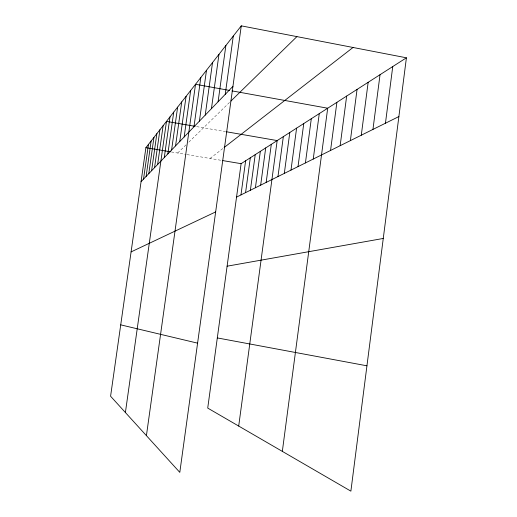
<?xml version="1.0" encoding="UTF-8"?>
<svg xmlns="http://www.w3.org/2000/svg" width="517" height="517" viewBox="0 0 517 517"><rect width="100%" height="100%" fill="white"/><g stroke="black" fill="none" stroke-linecap="round" stroke-linejoin="round"><path stroke-width="0.39" stroke-dasharray="2.58 1.94" d="M177.686 153.019L186.275 144.631M188.828 142.136L230.343 101.603M210.057 158.454L223.473 148.043M171.347 151.953L186.185 154.447M186.96 154.577L221.735 160.419M196.596 126.6L225.522 131.615"/><path stroke-width="0.78" d="M406.414 57.801L350.881 491.15L207.724 408.087L241.109 163.676L406.414 57.801L241.271 25.85L145.897 147.675L110.586 396.229L179.8 472.37L241.271 25.85M361.28 135.215L368.162 82.3M372.944 129.431L380.034 74.7M385.449 123.227L392.752 66.551M330.55 150.466L336.89 102.327M340.147 145.704L346.661 96.072M350.371 140.63L357.066 89.409M290.987 170.099L296.603 128.132M298.018 166.61L303.763 123.55M305.424 162.933L311.305 118.716M313.244 159.055L319.273 113.611M282.334 451.373L327.694 108.221L231.978 90.882M260.665 185.144L265.699 147.927M266.165 182.417L271.309 144.333M238.699 426.06L277.177 140.572L226.304 131.751M277.965 176.562L283.335 136.63M284.318 173.408L289.804 132.488M240.967 194.922L245.62 160.787M245.575 192.634L250.318 157.775M250.383 190.25L255.224 154.635M255.411 187.755L260.348 151.358M211.434 108.667L218.969 54.33M218.09 101.759L225.871 45.515M225.238 94.34L233.29 36.048M171.599 149.995L177.622 107.148M175.56 145.884L181.738 101.894M179.742 141.548L186.081 96.343M184.162 136.96L190.67 90.481M146.414 435.644L195.529 84.277L229.613 90.456M193.959 126.794L200.842 77.492M199.407 121.14L206.496 70.267M205.223 115.11L212.526 62.563M143.532 179.115L148.463 144.398M146.111 176.439L151.138 140.979M148.799 173.647L153.937 137.406M151.61 170.733L156.858 133.67M154.557 167.676L159.921 129.761M157.64 164.477L163.126 125.67M125.398 412.521L166.487 121.379L195.058 126.329M164.27 157.601L170.009 116.868M167.844 153.892L173.718 112.131M141.063 181.674L232.941 86.352M230.918 101.041L296.907 36.617M224.107 147.552L353.04 47.474M236.547 197.113L398.885 116.558M131.085 251.915L215.654 211.918M227.105 266.19L383.265 238.46M145.897 147.675L170.552 151.817M222.517 160.548L241.109 163.676M217.308 337.918L366.947 365.81M120.726 324.857L197.591 343.152"/></g></svg>
